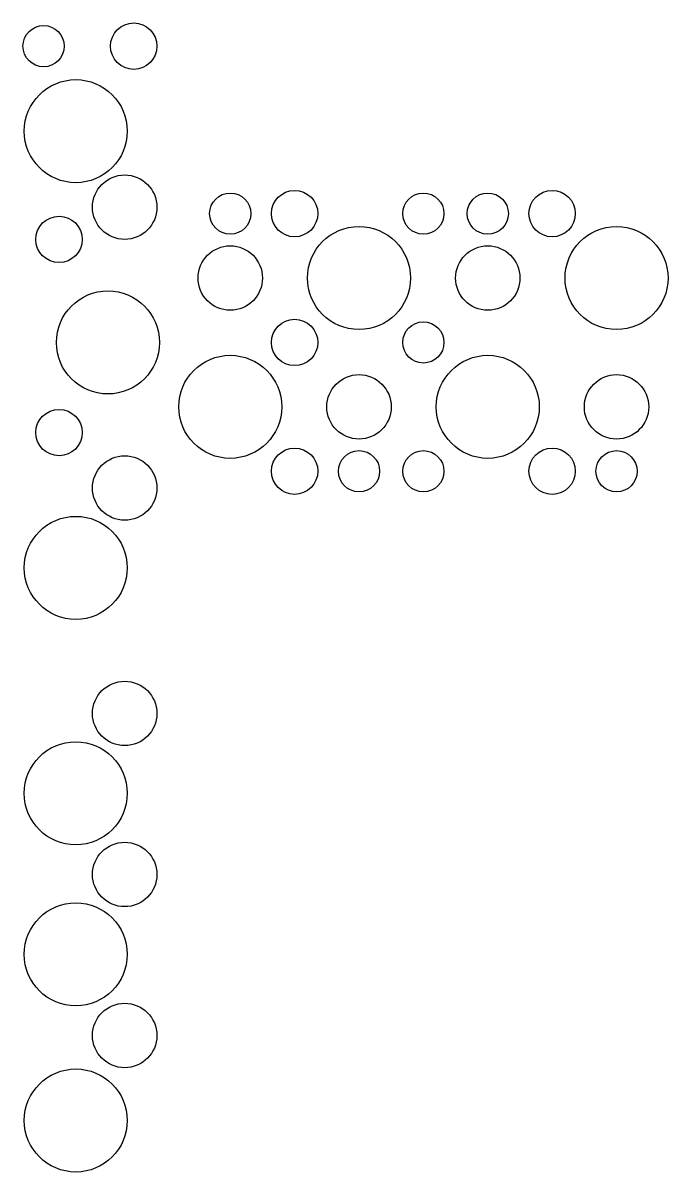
# Model space of a CAD drawing. Extents: x -691 to 691, y -444 to 448.
# Drawn here: x -691 to -190, y -444 to 448 of the extents above.
import ezdxf

# ---------------------------------------------------------------- set-up
doc = ezdxf.new("R2010")
doc.units = 0

msp = doc.modelspace()

# ---------------------------------------------------------------- linework, layer by layer
for centre, radius in [((-675, 430), 16), ((-605, 430), 18), ((-650, 364), 40), ((-612, 305), 25), ((-530, 300), 16), ((-480, 300), 18), ((-380, 300), 16), ((-330, 300), 16), ((-280, 300), 18), ((-663, 280), 18), ((-430, 250), 40), ((-230, 250), 40), ((-530, 250), 25), ((-330, 250), 25), ((-625, 200), 40), ((-480, 200), 18), ((-380, 200), 16), ((-530, 150), 40), ((-330, 150), 40), ((-430, 150), 25), ((-230, 150), 25), ((-663, 130), 18), ((-480, 100), 18), ((-430, 100), 16), ((-380, 100), 16), ((-280, 100), 18), ((-230, 100), 16), ((-612, 87), 25), ((-650, 25), 40), ((-612, -88), 25), ((-650, -150), 40), ((-612, -213), 25), ((-650, -275), 40), ((-612, -338), 25), ((-650, -404), 40)]:
    msp.add_circle(centre, radius)

doc.saveas('drawing.dxf')
